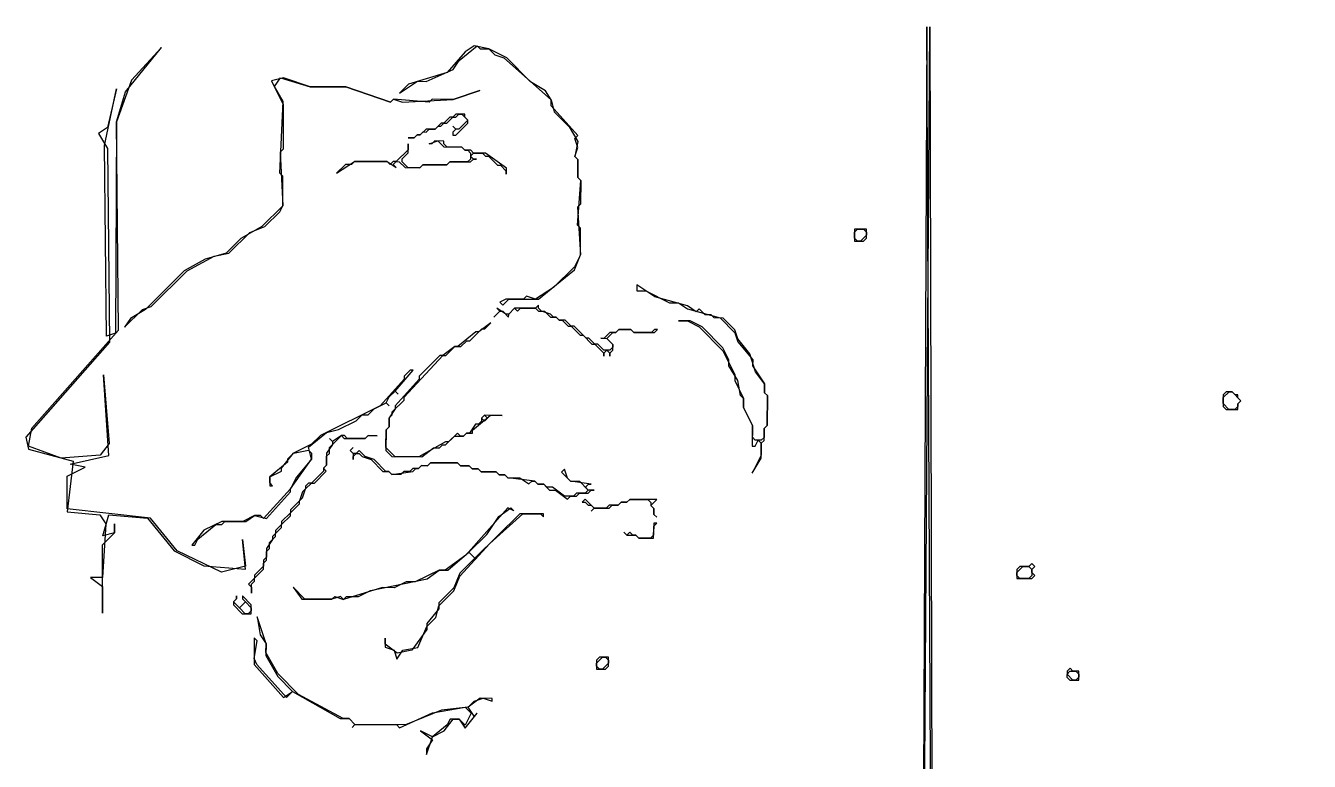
# Model space of a CAD drawing. Header units: inches. Extents: x 0 to 116, y 0 to 63.
# Drawn here: x 1.18 to 27.21, y 19.41 to 34.32 of the extents above; entities that cross this region are included whole.
import ezdxf

# ---------------------------------------------------------------- set-up
doc = ezdxf.new("R2010")
doc.units = ezdxf.units.IN

msp = doc.modelspace()

# ---------------------------------------------------------------- linework, layer by layer
for points in [[(55.15261, 34.31957), (54.97356, 20.97182), (54.00823, 21.21764), (54.97304, 20.85103), (55.02158, 18.13279), (52.60217, 17.35814), (55.02079, 17.95159), (54.4081, 15.96104), (55.01209, 15.95841), (54.85914, 8.59021), (19.58482, 8.50252), (19.45576, 34.29413), (19.34217, 8.26197), (57.45341, 7.91448), (19.34243, 8.32237), (19.51615, 34.29386), (19.58456, 8.44212), (55.28167, 8.52796), (54.90679, 33.35423), (55.22992, 24.35314), (56.92058, 24.22496), (56.85043, 21.99044), (56.98098, 24.2247), (55.23018, 24.41354)], [(55.15261, 34.31957), (54.97356, 20.97182), (54.00823, 21.21764), (54.97304, 20.85103), (55.02158, 18.13279), (52.60217, 17.35814), (55.02079, 17.95159), (54.4081, 15.96104), (55.01209, 15.95841), (54.85914, 8.59021), (19.58482, 8.50252), (19.45576, 34.29413), (19.34217, 8.26197), (57.45341, 7.91448), (19.34243, 8.32237), (19.51615, 34.29386), (19.58456, 8.44212), (55.28167, 8.52796), (54.90679, 33.35423), (55.22992, 24.35314), (56.92058, 24.22496), (56.85043, 21.99044), (56.98098, 24.2247), (55.23018, 24.41354)], [(3.93099, 33.87866), (3.3241, 33.2169), (3.01841, 32.37263), (2.9997, 28.08427), (2.81824, 28.02466), (2.77471, 31.89049), (3.02131, 33.03702), (2.83669, 32.25262), (2.65496, 32.13261), (2.83484, 31.82983), (2.87811, 27.9036), (1.1785, 25.9782), (1.23784, 25.73634), (2.14278, 25.49078), (2.0175, 24.46452), (2.68163, 24.40122), (2.80164, 24.2195), (2.73649, 23.13257), (2.4949, 23.13363), (2.7357, 22.95137), (2.73333, 22.40778), (2.73939, 23.79697), (2.98205, 24.03751), (2.98284, 24.21871), (2.98205, 24.03751), (2.74018, 23.97816), (2.86283, 24.40043), (3.64776, 24.33661), (4.18845, 23.66984), (4.79113, 23.36521), (5.63646, 23.30112), (5.57869, 23.90538), (5.63672, 23.36152), (5.153, 23.24283), (4.24885, 23.66958), (3.70816, 24.33634), (2.01776, 24.52492), (2.02066, 25.18931), (2.38385, 25.36893), (2.08212, 25.43065), (2.8681, 25.60842), (2.75442, 27.23973), (2.86915, 25.85002), (2.6869, 25.60921), (1.90144, 25.55224), (1.23811, 25.79673), (1.30009, 26.15887), (3.06037, 28.14441), (3.01841, 32.37263), (3.20225, 32.97583)], [(3.93099, 33.87866), (3.3241, 33.2169), (3.01841, 32.37263), (2.9997, 28.08427), (2.81824, 28.02466), (2.77471, 31.89049), (3.02131, 33.03702), (2.83669, 32.25262), (2.65496, 32.13261), (2.83484, 31.82983), (2.87811, 27.9036), (1.1785, 25.9782), (1.23784, 25.73634), (2.14278, 25.49078), (2.0175, 24.46452), (2.68163, 24.40122), (2.80164, 24.2195), (2.73649, 23.13257), (2.4949, 23.13363), (2.7357, 22.95137), (2.73333, 22.40778), (2.73939, 23.79697), (2.98205, 24.03751), (2.98284, 24.21871), (2.98205, 24.03751), (2.74018, 23.97816), (2.86283, 24.40043), (3.64776, 24.33661), (4.18845, 23.66984), (4.79113, 23.36521), (5.63646, 23.30112), (5.57869, 23.90538), (5.63672, 23.36152), (5.153, 23.24283), (4.24885, 23.66958), (3.70816, 24.33634), (2.01776, 24.52492), (2.02066, 25.18931), (2.38385, 25.36893), (2.08212, 25.43065), (2.8681, 25.60842), (2.75442, 27.23973), (2.86915, 25.85002), (2.6869, 25.60921), (1.90144, 25.55224), (1.23811, 25.79673), (1.30009, 26.15887), (3.06037, 28.14441), (3.01841, 32.37263), (3.20225, 32.97583)], [(10.2732, 33.91139), (10.09147, 33.79138), (9.72723, 33.37017), (8.94098, 33.13199), (8.759, 32.95159), (9.12245, 33.1916), (9.30364, 33.19081), (9.84829, 33.43004), (9.96988, 33.61071), (10.3336, 33.91113), (10.39373, 33.85046), (10.57493, 33.84967), (10.6952, 33.72835), (10.87614, 33.66716), (11.83884, 32.81735), (11.89818, 32.57549), (12.19886, 32.27217), (12.37874, 31.96938), (12.31703, 31.66765), (12.37716, 31.60699), (12.37558, 31.24459), (12.43572, 31.18393), (12.43361, 30.70073), (12.37295, 30.6406), (12.42913, 29.67394), (12.30728, 29.43287), (11.88264, 29.01192), (11.51918, 28.7719), (11.33825, 28.83309), (11.27759, 28.77296), (10.91519, 28.77454), (10.79413, 28.71467), (10.85426, 28.654), (10.97559, 28.77428), (11.57958, 28.77164), (12.30701, 29.37247), (12.42913, 29.67394), (12.4315, 30.21754), (12.37137, 30.2782), (12.43572, 31.18393), (12.37558, 31.24459), (12.37716, 31.60699), (12.31703, 31.66765), (12.37822, 31.84858), (12.31861, 32.03005), (12.37927, 32.09018), (11.83831, 32.69655), (11.83884, 32.81735), (11.71883, 32.99907), (11.41762, 33.18159), (10.93654, 33.66689), (10.57493, 33.84967)], [(10.2732, 33.91139), (10.09147, 33.79138), (9.72723, 33.37017), (8.94098, 33.13199), (8.759, 32.95159), (9.12245, 33.1916), (9.30364, 33.19081), (9.84829, 33.43004), (9.96988, 33.61071), (10.3336, 33.91113), (10.39373, 33.85046), (10.57493, 33.84967), (10.6952, 33.72835), (10.87614, 33.66716), (11.83884, 32.81735), (11.89818, 32.57549), (12.19886, 32.27217), (12.37874, 31.96938), (12.31703, 31.66765), (12.37716, 31.60699), (12.37558, 31.24459), (12.43572, 31.18393), (12.43361, 30.70073), (12.37295, 30.6406), (12.42913, 29.67394), (12.30728, 29.43287), (11.88264, 29.01192), (11.51918, 28.7719), (11.33825, 28.83309), (11.27759, 28.77296), (10.91519, 28.77454), (10.79413, 28.71467), (10.85426, 28.654), (10.97559, 28.77428), (11.57958, 28.77164), (12.30701, 29.37247), (12.42913, 29.67394), (12.4315, 30.21754), (12.37137, 30.2782), (12.43572, 31.18393), (12.37558, 31.24459), (12.37716, 31.60699), (12.31703, 31.66765), (12.37822, 31.84858), (12.31861, 32.03005), (12.37927, 32.09018), (11.83831, 32.69655), (11.83884, 32.81735), (11.71883, 32.99907), (11.41762, 33.18159), (10.93654, 33.66689), (10.57493, 33.84967)], [(10.39004, 33.00487), (9.84566, 32.82604), (9.42286, 32.82789), (9.3622, 32.76775), (8.63767, 32.83132), (8.57701, 32.77118), (7.67233, 33.07713), (6.94754, 33.08029), (6.40474, 33.26386), (6.16287, 33.20452), (6.40236, 32.72027), (6.39841, 31.81428), (6.33775, 31.75414), (6.3934, 30.66669), (5.96876, 30.24574), (5.54491, 30.00598), (5.2416, 29.7053), (4.81827, 29.58635), (4.39442, 29.3466), (3.60581, 28.56483), (3.30302, 28.38495), (3.18143, 28.20428), (3.54541, 28.56509), (3.72687, 28.6247), (4.45482, 29.34633), (4.99974, 29.64596), (5.302, 29.70504), (5.72664, 30.12599), (6.02916, 30.24547), (6.33248, 30.54615), (6.3934, 30.66669), (6.39604, 31.27068), (6.3359, 31.33134), (6.40263, 32.78067), (6.22275, 33.08345), (6.34434, 33.26413), (6.94754, 33.08029), (7.67233, 33.07713), (8.57701, 32.77118), (8.63767, 32.83132), (8.8186, 32.77013), (9.84566, 32.82604)], [(10.39004, 33.00487), (9.84566, 32.82604), (9.42286, 32.82789), (9.3622, 32.76775), (8.63767, 32.83132), (8.57701, 32.77118), (7.67233, 33.07713), (6.94754, 33.08029), (6.40474, 33.26386), (6.16287, 33.20452), (6.40236, 32.72027), (6.39841, 31.81428), (6.33775, 31.75414), (6.3934, 30.66669), (5.96876, 30.24574), (5.54491, 30.00598), (5.2416, 29.7053), (4.81827, 29.58635), (4.39442, 29.3466), (3.60581, 28.56483), (3.30302, 28.38495), (3.18143, 28.20428), (3.54541, 28.56509), (3.72687, 28.6247), (4.45482, 29.34633), (4.99974, 29.64596), (5.302, 29.70504), (5.72664, 30.12599), (6.02916, 30.24547), (6.33248, 30.54615), (6.3934, 30.66669), (6.39604, 31.27068), (6.3359, 31.33134), (6.40263, 32.78067), (6.22275, 33.08345), (6.34434, 33.26413), (6.94754, 33.08029), (7.67233, 33.07713), (8.57701, 32.77118), (8.63767, 32.83132), (8.8186, 32.77013), (9.84566, 32.82604)], [(10.14581, 32.40193), (9.96382, 32.22152), (9.90342, 32.22179), (9.84329, 32.28245), (9.90342, 32.22179), (9.84276, 32.16165), (9.8425, 32.10125), (9.9029, 32.10099), (10.14555, 32.34153), (10.14581, 32.40193), (10.08567, 32.46259), (10.08594, 32.52299), (9.90474, 32.52378), (9.84408, 32.46365), (9.78368, 32.46391), (9.66235, 32.34364), (9.60195, 32.3439), (9.48063, 32.22363), (9.29943, 32.22442), (9.1781, 32.10415), (9.1177, 32.10441), (9.05704, 32.04428), (8.93624, 32.04481), (9.05704, 32.04428), (9.1177, 32.10441), (9.1781, 32.10415), (9.23877, 32.16429), (9.29916, 32.16402), (9.35983, 32.22416), (9.48063, 32.22363), (9.54129, 32.28377), (9.60169, 32.2835), (9.66235, 32.34364), (9.72275, 32.34338), (9.84408, 32.46365), (9.90448, 32.46338), (9.96514, 32.52352), (10.02554, 32.52326)], [(10.14581, 32.40193), (9.96382, 32.22152), (9.90342, 32.22179), (9.84329, 32.28245), (9.90342, 32.22179), (9.84276, 32.16165), (9.8425, 32.10125), (9.9029, 32.10099), (10.14555, 32.34153), (10.14581, 32.40193), (10.08567, 32.46259), (10.08594, 32.52299), (9.90474, 32.52378), (9.84408, 32.46365), (9.78368, 32.46391), (9.66235, 32.34364), (9.60195, 32.3439), (9.48063, 32.22363), (9.29943, 32.22442), (9.1781, 32.10415), (9.1177, 32.10441), (9.05704, 32.04428), (8.93624, 32.04481), (9.05704, 32.04428), (9.1177, 32.10441), (9.1781, 32.10415), (9.23877, 32.16429), (9.29916, 32.16402), (9.35983, 32.22416), (9.48063, 32.22363), (9.54129, 32.28377), (9.60169, 32.2835), (9.66235, 32.34364), (9.72275, 32.34338), (9.84408, 32.46365), (9.90448, 32.46338), (9.96514, 32.52352), (10.02554, 32.52326)], [(10.92679, 31.43211), (10.50531, 31.73596), (10.26371, 31.73701), (10.20357, 31.79767), (10.08278, 31.7982), (10.02264, 31.85886), (9.72064, 31.86018), (9.66051, 31.92084), (9.66077, 31.98124), (9.47957, 31.98203), (9.41891, 31.9219), (9.35851, 31.92216), (9.53997, 31.98177), (9.66024, 31.86044), (10.02264, 31.85886), (10.08278, 31.7982), (10.14318, 31.79794), (10.20331, 31.73727), (10.20278, 31.61647), (10.14212, 31.55634), (9.77972, 31.55792), (9.71906, 31.49778), (9.23587, 31.49989), (9.1752, 31.43976), (8.93361, 31.44081), (8.81333, 31.56214), (8.8136, 31.62254), (8.93492, 31.74281), (8.93571, 31.92401), (8.93519, 31.80321), (8.69253, 31.56266), (8.63214, 31.56293), (8.57147, 31.50279), (8.51134, 31.56345), (7.84694, 31.56635), (7.78628, 31.50622), (7.66548, 31.50674), (7.48349, 31.32634), (7.84694, 31.56635), (8.51134, 31.56345), (8.69201, 31.44187), (8.63187, 31.50253), (8.69253, 31.56266), (8.75293, 31.5624), (8.87321, 31.44107), (9.1752, 31.43976), (9.23587, 31.49989), (9.71906, 31.49778), (9.77972, 31.55792), (10.20252, 31.55608), (10.26318, 31.61621), (10.32358, 31.61595), (10.26318, 31.61621), (10.20305, 31.67687), (10.26371, 31.73701), (10.44491, 31.73622), (10.50504, 31.67556), (10.56544, 31.67529), (10.74585, 31.4933), (10.80625, 31.49304), (10.92652, 31.37171), (10.92626, 31.31132)], [(10.92679, 31.43211), (10.50531, 31.73596), (10.26371, 31.73701), (10.20357, 31.79767), (10.08278, 31.7982), (10.02264, 31.85886), (9.72064, 31.86018), (9.66051, 31.92084), (9.66077, 31.98124), (9.47957, 31.98203), (9.41891, 31.9219), (9.35851, 31.92216), (9.53997, 31.98177), (9.66024, 31.86044), (10.02264, 31.85886), (10.08278, 31.7982), (10.14318, 31.79794), (10.20331, 31.73727), (10.20278, 31.61647), (10.14212, 31.55634), (9.77972, 31.55792), (9.71906, 31.49778), (9.23587, 31.49989), (9.1752, 31.43976), (8.93361, 31.44081), (8.81333, 31.56214), (8.8136, 31.62254), (8.93492, 31.74281), (8.93571, 31.92401), (8.93519, 31.80321), (8.69253, 31.56266), (8.63214, 31.56293), (8.57147, 31.50279), (8.51134, 31.56345), (7.84694, 31.56635), (7.78628, 31.50622), (7.66548, 31.50674), (7.48349, 31.32634), (7.84694, 31.56635), (8.51134, 31.56345), (8.69201, 31.44187), (8.63187, 31.50253), (8.69253, 31.56266), (8.75293, 31.5624), (8.87321, 31.44107), (9.1752, 31.43976), (9.23587, 31.49989), (9.71906, 31.49778), (9.77972, 31.55792), (10.20252, 31.55608), (10.26318, 31.61621), (10.32358, 31.61595), (10.26318, 31.61621), (10.20305, 31.67687), (10.26371, 31.73701), (10.44491, 31.73622), (10.50504, 31.67556), (10.56544, 31.67529), (10.74585, 31.4933), (10.80625, 31.49304), (10.92652, 31.37171), (10.92626, 31.31132)], [(17.98825, 30.19329), (17.98719, 29.95169), (18.16839, 29.9509), (18.22906, 30.01104), (18.22985, 30.19224)], [(17.98825, 30.19329), (17.98719, 29.95169), (18.16839, 29.9509), (18.22906, 30.01104), (18.22985, 30.19224)], [(17.98746, 30.01209), (17.98798, 30.13289), (18.04865, 30.19303), (18.16945, 30.1925), (18.22958, 30.13184), (18.22932, 30.07144), (18.10799, 29.95117), (18.04759, 29.95143)], [(13.57408, 29.06494), (13.57356, 28.94414), (13.75475, 28.94335), (14.2369, 28.69964), (14.41809, 28.69885), (14.59876, 28.57726), (15.26237, 28.39317), (15.56305, 28.08985), (15.62266, 27.90839), (15.92307, 27.54468), (15.92254, 27.42388), (16.16256, 27.06043), (16.16177, 26.87923), (16.22191, 26.81857), (16.21927, 26.21457), (16.15861, 26.15444), (16.15782, 25.97324), (16.09715, 25.9131), (15.97636, 25.91363), (15.91622, 25.97429), (15.91727, 26.21589), (15.73766, 26.57908), (15.73845, 26.76027), (15.67831, 26.82094), (15.61923, 27.1232), (15.43935, 27.42599), (15.43988, 27.54678), (15.32013, 27.78891), (14.89918, 28.21355), (14.65811, 28.3354), (14.41651, 28.33646), (14.59771, 28.33567), (14.83878, 28.21381), (15.31987, 27.72851), (15.55936, 27.24426), (15.55883, 27.12346), (15.73845, 26.76027), (15.73766, 26.57908), (15.91727, 26.21589), (15.91543, 25.79309), (15.97583, 25.79283), (16.03676, 25.91336), (16.09689, 25.8527), (16.09584, 25.6111), (15.91306, 25.2495), (16.09557, 25.5507), (16.09689, 25.8527), (16.15755, 25.91284), (16.15861, 26.15444), (16.21927, 26.21457), (16.22191, 26.81857), (16.16177, 26.87923), (16.16256, 27.06043), (15.98242, 27.30282), (15.8632, 27.66574), (15.62292, 27.96879), (15.56331, 28.15025), (15.32277, 28.3929), (15.14157, 28.39369), (15.08143, 28.45436), (14.96063, 28.45488), (14.84036, 28.57621), (14.7797, 28.51607), (14.59903, 28.63766), (13.93543, 28.82176)], [(13.57408, 29.06494), (13.57356, 28.94414), (13.75475, 28.94335), (14.2369, 28.69964), (14.41809, 28.69885), (14.59876, 28.57726), (15.26237, 28.39317), (15.56305, 28.08985), (15.62266, 27.90839), (15.92307, 27.54468), (15.92254, 27.42388), (16.16256, 27.06043), (16.16177, 26.87923), (16.22191, 26.81857), (16.21927, 26.21457), (16.15861, 26.15444), (16.15782, 25.97324), (16.09715, 25.9131), (15.97636, 25.91363), (15.91622, 25.97429), (15.91727, 26.21589), (15.73766, 26.57908), (15.73845, 26.76027), (15.67831, 26.82094), (15.61923, 27.1232), (15.43935, 27.42599), (15.43988, 27.54678), (15.32013, 27.78891), (14.89918, 28.21355), (14.65811, 28.3354), (14.41651, 28.33646), (14.59771, 28.33567), (14.83878, 28.21381), (15.31987, 27.72851), (15.55936, 27.24426), (15.55883, 27.12346), (15.73845, 26.76027), (15.73766, 26.57908), (15.91727, 26.21589), (15.91543, 25.79309), (15.97583, 25.79283), (16.03676, 25.91336), (16.09689, 25.8527), (16.09584, 25.6111), (15.91306, 25.2495), (16.09557, 25.5507), (16.09689, 25.8527), (16.15755, 25.91284), (16.15861, 26.15444), (16.21927, 26.21457), (16.22191, 26.81857), (16.16177, 26.87923), (16.16256, 27.06043), (15.98242, 27.30282), (15.8632, 27.66574), (15.62292, 27.96879), (15.56331, 28.15025), (15.32277, 28.3929), (15.14157, 28.39369), (15.08143, 28.45436), (14.96063, 28.45488), (14.84036, 28.57621), (14.7797, 28.51607), (14.59903, 28.63766), (13.93543, 28.82176)], [(10.67201, 28.4132), (10.79334, 28.53347), (10.85374, 28.53321), (10.97401, 28.41188), (10.97427, 28.47228), (11.0956, 28.59255), (11.15573, 28.53189), (11.2164, 28.59202), (11.51839, 28.59071), (11.57853, 28.53004), (11.69933, 28.52952), (11.8196, 28.40819), (11.9404, 28.40766), (12.00054, 28.347), (12.06093, 28.34674), (12.18121, 28.22541), (12.24161, 28.22515), (12.42201, 28.04316), (12.48241, 28.04289), (12.66282, 27.86091), (12.72322, 27.86064), (12.90363, 27.67865), (12.90336, 27.61825), (12.90363, 27.67865), (12.96429, 27.73879), (13.02443, 27.67813), (13.02416, 27.61773), (13.02443, 27.67813), (13.08509, 27.73826), (13.08562, 27.85906), (12.96534, 27.98039), (13.08667, 28.10066), (13.14707, 28.10039), (13.20773, 28.16053), (13.44933, 28.15948), (13.50947, 28.09881), (13.93226, 28.09697), (13.99293, 28.1571), (13.93253, 28.15737), (13.87186, 28.09723), (13.50947, 28.09881), (13.44933, 28.15948), (13.20773, 28.16053), (13.14707, 28.10039), (13.02627, 28.10092), (12.90495, 27.98065), (12.84455, 27.98091), (12.96534, 27.98039), (13.08562, 27.85906), (13.08535, 27.79866), (13.02469, 27.73852), (12.90389, 27.73905), (12.78362, 27.86038), (12.72322, 27.86064), (12.60295, 27.98197), (12.54255, 27.98223), (12.30201, 28.22488), (12.24161, 28.22515), (12.12133, 28.34647), (12.00054, 28.347), (11.9404, 28.40766), (11.88, 28.40793), (11.81986, 28.46859), (11.63893, 28.52978), (11.57879, 28.59044), (11.57906, 28.65084), (11.51839, 28.59071), (11.0956, 28.59255), (10.97427, 28.47228), (10.91387, 28.47254), (10.7332, 28.59413), (10.79334, 28.53347)], [(10.67201, 28.4132), (10.79334, 28.53347), (10.85374, 28.53321), (10.97401, 28.41188), (10.97427, 28.47228), (11.0956, 28.59255), (11.15573, 28.53189), (11.2164, 28.59202), (11.51839, 28.59071), (11.57853, 28.53004), (11.69933, 28.52952), (11.8196, 28.40819), (11.9404, 28.40766), (12.00054, 28.347), (12.06093, 28.34674), (12.18121, 28.22541), (12.24161, 28.22515), (12.42201, 28.04316), (12.48241, 28.04289), (12.66282, 27.86091), (12.72322, 27.86064), (12.90363, 27.67865), (12.90336, 27.61825), (12.90363, 27.67865), (12.96429, 27.73879), (13.02443, 27.67813), (13.02416, 27.61773), (13.02443, 27.67813), (13.08509, 27.73826), (13.08562, 27.85906), (12.96534, 27.98039), (13.08667, 28.10066), (13.14707, 28.10039), (13.20773, 28.16053), (13.44933, 28.15948), (13.50947, 28.09881), (13.93226, 28.09697), (13.99293, 28.1571), (13.93253, 28.15737), (13.87186, 28.09723), (13.50947, 28.09881), (13.44933, 28.15948), (13.20773, 28.16053), (13.14707, 28.10039), (13.02627, 28.10092), (12.90495, 27.98065), (12.84455, 27.98091), (12.96534, 27.98039), (13.08562, 27.85906), (13.08535, 27.79866), (13.02469, 27.73852), (12.90389, 27.73905), (12.78362, 27.86038), (12.72322, 27.86064), (12.60295, 27.98197), (12.54255, 27.98223), (12.30201, 28.22488), (12.24161, 28.22515), (12.12133, 28.34647), (12.00054, 28.347), (11.9404, 28.40766), (11.88, 28.40793), (11.81986, 28.46859), (11.63893, 28.52978), (11.57879, 28.59044), (11.57906, 28.65084), (11.51839, 28.59071), (11.0956, 28.59255), (10.97427, 28.47228), (10.91387, 28.47254), (10.7332, 28.59413), (10.79334, 28.53347)], [(10.61108, 28.29266), (10.3687, 28.11252), (10.3083, 28.11278), (9.94458, 27.81237), (9.88418, 27.81263), (9.6418, 27.63248), (9.5814, 27.63275), (9.15675, 27.2118), (9.15649, 27.1514), (8.67092, 26.60991), (8.67066, 26.54951), (8.54907, 26.36884), (8.54828, 26.18764), (8.48762, 26.12751), (8.48577, 25.70471), (8.60604, 25.58338), (9.21004, 25.58075), (9.45243, 25.76089), (9.57323, 25.76037), (9.63389, 25.8205), (9.69429, 25.82024), (9.87628, 26.00065), (10.05748, 25.99986), (10.11814, 26.05999), (10.23894, 26.05946), (10.2392, 26.11986), (10.60292, 26.42028), (10.84451, 26.41923), (10.48212, 26.42081), (10.42145, 26.36067), (10.42119, 26.30027), (10.36053, 26.24014), (10.30013, 26.2404), (10.17854, 26.05973), (10.11814, 26.05999), (10.05748, 25.99986), (9.99708, 26.00012), (9.93694, 26.06078), (9.75495, 25.88037), (9.69455, 25.88064), (9.14964, 25.58101), (8.66644, 25.58312), (8.48604, 25.76511), (8.48762, 26.12751), (8.54828, 26.18764), (8.54907, 26.36884), (8.60973, 26.42898), (8.61, 26.48938), (8.85265, 26.72992), (8.85291, 26.79032), (9.6418, 27.63248), (9.70219, 27.63222), (9.88418, 27.81263), (10.00498, 27.8121), (10.12631, 27.93237), (10.18671, 27.93211), (10.42936, 28.17265), (10.48976, 28.17239)], [(10.61108, 28.29266), (10.3687, 28.11252), (10.3083, 28.11278), (9.94458, 27.81237), (9.88418, 27.81263), (9.6418, 27.63248), (9.5814, 27.63275), (9.15675, 27.2118), (9.15649, 27.1514), (8.67092, 26.60991), (8.67066, 26.54951), (8.54907, 26.36884), (8.54828, 26.18764), (8.48762, 26.12751), (8.48577, 25.70471), (8.60604, 25.58338), (9.21004, 25.58075), (9.45243, 25.76089), (9.57323, 25.76037), (9.63389, 25.8205), (9.69429, 25.82024), (9.87628, 26.00065), (10.05748, 25.99986), (10.11814, 26.05999), (10.23894, 26.05946), (10.2392, 26.11986), (10.60292, 26.42028), (10.84451, 26.41923), (10.48212, 26.42081), (10.42145, 26.36067), (10.42119, 26.30027), (10.36053, 26.24014), (10.30013, 26.2404), (10.17854, 26.05973), (10.11814, 26.05999), (10.05748, 25.99986), (9.99708, 26.00012), (9.93694, 26.06078), (9.75495, 25.88037), (9.69455, 25.88064), (9.14964, 25.58101), (8.66644, 25.58312), (8.48604, 25.76511), (8.48762, 26.12751), (8.54828, 26.18764), (8.54907, 26.36884), (8.60973, 26.42898), (8.61, 26.48938), (8.85265, 26.72992), (8.85291, 26.79032), (9.6418, 27.63248), (9.70219, 27.63222), (9.88418, 27.81263), (10.00498, 27.8121), (10.12631, 27.93237), (10.18671, 27.93211), (10.42936, 28.17265), (10.48976, 28.17239)], [(9.03648, 27.33312), (8.97608, 27.33339), (8.85476, 27.21311), (8.85449, 27.15272), (8.36893, 26.61123), (7.1583, 26.01251), (6.97631, 25.8321), (6.61313, 25.65248), (6.4918, 25.53221), (6.49154, 25.47181), (6.12782, 25.17139), (6.12703, 24.9902), (6.18743, 24.98993), (6.1273, 25.05059), (6.12782, 25.17139), (6.36995, 25.29114), (6.37021, 25.35154), (6.61313, 25.65248), (6.91539, 25.71156), (6.97552, 25.6509), (6.975, 25.5301), (6.67142, 25.16902), (6.54957, 24.92795), (6.00333, 24.32633), (5.9432, 24.38699), (5.8224, 24.38752), (5.58028, 24.26777), (5.15748, 24.26962), (4.79429, 24.09), (4.55138, 23.78906), (4.61178, 23.7888), (4.6727, 23.90933), (5.03642, 24.20975), (5.15722, 24.20922), (5.21788, 24.26936), (5.64067, 24.26751), (5.8224, 24.38752), (6.06373, 24.32607), (6.5493, 24.86755), (6.54957, 24.92795), (6.975, 25.5301), (6.91565, 25.77196), (7.27937, 26.07238), (7.52123, 26.13172), (7.88441, 26.31134), (8.00574, 26.43161), (8.12654, 26.43108), (8.24786, 26.55136), (8.48999, 26.6711), (8.55013, 26.61044), (8.48999, 26.6711), (8.55092, 26.79164), (8.67224, 26.91191), (8.73238, 26.85125), (8.67224, 26.91191)], [(9.03648, 27.33312), (8.97608, 27.33339), (8.85476, 27.21311), (8.85449, 27.15272), (8.36893, 26.61123), (7.1583, 26.01251), (6.97631, 25.8321), (6.61313, 25.65248), (6.4918, 25.53221), (6.49154, 25.47181), (6.12782, 25.17139), (6.12703, 24.9902), (6.18743, 24.98993), (6.1273, 25.05059), (6.12782, 25.17139), (6.36995, 25.29114), (6.37021, 25.35154), (6.61313, 25.65248), (6.91539, 25.71156), (6.97552, 25.6509), (6.975, 25.5301), (6.67142, 25.16902), (6.54957, 24.92795), (6.00333, 24.32633), (5.9432, 24.38699), (5.8224, 24.38752), (5.58028, 24.26777), (5.15748, 24.26962), (4.79429, 24.09), (4.55138, 23.78906), (4.61178, 23.7888), (4.6727, 23.90933), (5.03642, 24.20975), (5.15722, 24.20922), (5.21788, 24.26936), (5.64067, 24.26751), (5.8224, 24.38752), (6.06373, 24.32607), (6.5493, 24.86755), (6.54957, 24.92795), (6.975, 25.5301), (6.91565, 25.77196), (7.27937, 26.07238), (7.52123, 26.13172), (7.88441, 26.31134), (8.00574, 26.43161), (8.12654, 26.43108), (8.24786, 26.55136), (8.48999, 26.6711), (8.55013, 26.61044), (8.48999, 26.6711), (8.55092, 26.79164), (8.67224, 26.91191), (8.73238, 26.85125), (8.67224, 26.91191)], [(25.52394, 26.89878), (25.46328, 26.83864), (25.46223, 26.59705), (25.52236, 26.53638), (25.76396, 26.53533), (25.76449, 26.65613), (25.82515, 26.71626), (25.76502, 26.77693), (25.76528, 26.83733), (25.70488, 26.83759), (25.64474, 26.89825)], [(25.52394, 26.89878), (25.46328, 26.83864), (25.46223, 26.59705), (25.52236, 26.53638), (25.76396, 26.53533), (25.76449, 26.65613), (25.82515, 26.71626), (25.76502, 26.77693), (25.76528, 26.83733), (25.70488, 26.83759), (25.64474, 26.89825)], [(25.58434, 26.89852), (25.64474, 26.89825), (25.82515, 26.71626), (25.76449, 26.65613), (25.76422, 26.59573), (25.70356, 26.53559), (25.58276, 26.53612), (25.46249, 26.65744), (25.46302, 26.77824)], [(10.42145, 26.36067), (10.48212, 26.42081), (10.54225, 26.36014), (10.48159, 26.30001)], [(8.30589, 26.0075), (8.12469, 26.00829), (8.06403, 25.94815), (7.70163, 25.94973), (7.6415, 26.0104), (7.5811, 26.01066), (7.39937, 25.89065), (7.33924, 25.95132), (7.39937, 25.89065), (7.39911, 25.83025), (7.27752, 25.64958), (7.27647, 25.40798), (7.2158, 25.34785), (7.21554, 25.28745), (6.97289, 25.04691), (6.91249, 25.04717), (6.85183, 24.98703), (6.85156, 24.92663), (6.7909, 24.8665), (6.72971, 24.68556), (6.54772, 24.50516), (6.54746, 24.44476), (6.36547, 24.26435), (6.3652, 24.20395), (6.24388, 24.08368), (6.24361, 24.02328), (6.18295, 23.96314), (6.18269, 23.90274), (6.0611, 23.72207), (6.06031, 23.54087), (5.99965, 23.48074), (5.99912, 23.35994), (5.81713, 23.17953), (5.81687, 23.11913), (5.69554, 22.99886), (5.75568, 22.9382), (5.75515, 22.8174), (5.75594, 22.9986), (5.8166, 23.05873), (5.81687, 23.11913), (5.99885, 23.29954), (5.99938, 23.42034), (6.06004, 23.48047), (6.06084, 23.66167), (6.1215, 23.72181), (6.12203, 23.84261), (6.24335, 23.96288), (6.24361, 24.02328), (6.36494, 24.14355), (6.3652, 24.20395), (6.54719, 24.38436), (6.54746, 24.44476), (6.72945, 24.62516), (6.72971, 24.68556), (6.79037, 24.7457), (6.85156, 24.92663), (6.97289, 25.04691), (7.03329, 25.04664), (7.27594, 25.28719), (7.2158, 25.34785), (7.27647, 25.40798), (7.27726, 25.58918), (7.33792, 25.64932), (7.33845, 25.77012), (7.5811, 26.01066), (7.64123, 25.95), (8.06403, 25.94815), (8.12469, 26.00829)], [(8.30589, 26.0075), (8.12469, 26.00829), (8.06403, 25.94815), (7.70163, 25.94973), (7.6415, 26.0104), (7.5811, 26.01066), (7.39937, 25.89065), (7.33924, 25.95132), (7.39937, 25.89065), (7.39911, 25.83025), (7.27752, 25.64958), (7.27647, 25.40798), (7.2158, 25.34785), (7.21554, 25.28745), (6.97289, 25.04691), (6.91249, 25.04717), (6.85183, 24.98703), (6.85156, 24.92663), (6.7909, 24.8665), (6.72971, 24.68556), (6.54772, 24.50516), (6.54746, 24.44476), (6.36547, 24.26435), (6.3652, 24.20395), (6.24388, 24.08368), (6.24361, 24.02328), (6.18295, 23.96314), (6.18269, 23.90274), (6.0611, 23.72207), (6.06031, 23.54087), (5.99965, 23.48074), (5.99912, 23.35994), (5.81713, 23.17953), (5.81687, 23.11913), (5.69554, 22.99886), (5.75568, 22.9382), (5.75515, 22.8174), (5.75594, 22.9986), (5.8166, 23.05873), (5.81687, 23.11913), (5.99885, 23.29954), (5.99938, 23.42034), (6.06004, 23.48047), (6.06084, 23.66167), (6.1215, 23.72181), (6.12203, 23.84261), (6.24335, 23.96288), (6.24361, 24.02328), (6.36494, 24.14355), (6.3652, 24.20395), (6.54719, 24.38436), (6.54746, 24.44476), (6.72945, 24.62516), (6.72971, 24.68556), (6.79037, 24.7457), (6.85156, 24.92663), (6.97289, 25.04691), (7.03329, 25.04664), (7.27594, 25.28719), (7.2158, 25.34785), (7.27647, 25.40798), (7.27726, 25.58918), (7.33792, 25.64932), (7.33845, 25.77012), (7.5811, 26.01066), (7.64123, 25.95), (8.06403, 25.94815), (8.12469, 26.00829)], [(7.76098, 25.70787), (7.82164, 25.76801), (7.76098, 25.70787), (7.82112, 25.64721), (7.82059, 25.52641), (7.82085, 25.58681), (7.88151, 25.64695), (7.94191, 25.64668), (8.00205, 25.58602), (8.18298, 25.52483), (8.42353, 25.28218), (8.54433, 25.28165), (8.60446, 25.22099), (9.02752, 25.27954), (9.08819, 25.33968), (9.14859, 25.33941), (9.20925, 25.39955), (9.33005, 25.39902), (9.39071, 25.45916), (9.9343, 25.45679), (9.99444, 25.39612), (10.17564, 25.39533), (10.23577, 25.33467), (10.35657, 25.33414), (10.41671, 25.27348), (10.71871, 25.27216), (10.77884, 25.2115), (10.89964, 25.21097), (10.95978, 25.15031), (11.20137, 25.14926), (11.38205, 25.02767), (11.44271, 25.0878), (11.50311, 25.08754), (11.56324, 25.02688), (11.68404, 25.02635), (11.80432, 24.90502), (11.92511, 24.9045), (12.16592, 24.72224), (12.22658, 24.78238), (12.34738, 24.78185), (12.40805, 24.84199), (12.58924, 24.8412), (12.64991, 24.90133), (12.71031, 24.90107), (12.58951, 24.9016), (12.52937, 24.96226), (12.59003, 25.0224), (12.65043, 25.02213), (12.2279, 25.08438), (12.16777, 25.14504), (12.10816, 25.3265), (12.04749, 25.26637), (12.2279, 25.08438), (12.4091, 25.08359), (12.58951, 24.9016), (12.52884, 24.84146), (12.34765, 24.84225), (12.28698, 24.78212), (12.10579, 24.78291), (11.86498, 24.96516), (11.74418, 24.96569), (11.68404, 25.02635), (11.56324, 25.02688), (11.50311, 25.08754), (10.95978, 25.15031), (10.89964, 25.21097), (10.77884, 25.2115), (10.71871, 25.27216), (10.41671, 25.27348), (10.35657, 25.33414), (10.23577, 25.33467), (10.17564, 25.39533), (9.99444, 25.39612), (9.9343, 25.45679), (9.39071, 25.45916), (9.33005, 25.39902), (9.20925, 25.39955), (9.14859, 25.33941), (9.02779, 25.33994), (8.96712, 25.27981), (8.84632, 25.28033), (8.78566, 25.2202), (8.60446, 25.22099), (8.54433, 25.28165), (8.48393, 25.28191), (8.24338, 25.52457), (8.06245, 25.58576), (7.94218, 25.70708), (7.88151, 25.64695), (7.82112, 25.64721)], [(7.76098, 25.70787), (7.82164, 25.76801), (7.76098, 25.70787), (7.82112, 25.64721), (7.82059, 25.52641), (7.82085, 25.58681), (7.88151, 25.64695), (7.94191, 25.64668), (8.00205, 25.58602), (8.18298, 25.52483), (8.42353, 25.28218), (8.54433, 25.28165), (8.60446, 25.22099), (9.02752, 25.27954), (9.08819, 25.33968), (9.14859, 25.33941), (9.20925, 25.39955), (9.33005, 25.39902), (9.39071, 25.45916), (9.9343, 25.45679), (9.99444, 25.39612), (10.17564, 25.39533), (10.23577, 25.33467), (10.35657, 25.33414), (10.41671, 25.27348), (10.71871, 25.27216), (10.77884, 25.2115), (10.89964, 25.21097), (10.95978, 25.15031), (11.20137, 25.14926), (11.38205, 25.02767), (11.44271, 25.0878), (11.50311, 25.08754), (11.56324, 25.02688), (11.68404, 25.02635), (11.80432, 24.90502), (11.92511, 24.9045), (12.16592, 24.72224), (12.22658, 24.78238), (12.34738, 24.78185), (12.40805, 24.84199), (12.58924, 24.8412), (12.64991, 24.90133), (12.71031, 24.90107), (12.58951, 24.9016), (12.52937, 24.96226), (12.59003, 25.0224), (12.65043, 25.02213), (12.2279, 25.08438), (12.16777, 25.14504), (12.10816, 25.3265), (12.04749, 25.26637), (12.2279, 25.08438), (12.4091, 25.08359), (12.58951, 24.9016), (12.52884, 24.84146), (12.34765, 24.84225), (12.28698, 24.78212), (12.10579, 24.78291), (11.86498, 24.96516), (11.74418, 24.96569), (11.68404, 25.02635), (11.56324, 25.02688), (11.50311, 25.08754), (10.95978, 25.15031), (10.89964, 25.21097), (10.77884, 25.2115), (10.71871, 25.27216), (10.41671, 25.27348), (10.35657, 25.33414), (10.23577, 25.33467), (10.17564, 25.39533), (9.99444, 25.39612), (9.9343, 25.45679), (9.39071, 25.45916), (9.33005, 25.39902), (9.20925, 25.39955), (9.14859, 25.33941), (9.02779, 25.33994), (8.96712, 25.27981), (8.84632, 25.28033), (8.78566, 25.2202), (8.60446, 25.22099), (8.54433, 25.28165), (8.48393, 25.28191), (8.24338, 25.52457), (8.06245, 25.58576), (7.94218, 25.70708), (7.88151, 25.64695), (7.82112, 25.64721)], [(11.68141, 24.42235), (11.19821, 24.42446), (10.28827, 23.52242), (10.168, 23.64375), (10.53197, 24.00457), (10.77515, 24.36591), (11.01754, 24.54605), (11.07768, 24.48539), (10.95714, 24.54632), (10.10733, 23.58361), (9.68322, 23.28346), (9.56242, 23.28399), (9.07817, 23.0445), (8.89697, 23.04529), (8.65485, 22.92555), (8.41325, 22.9266), (7.627, 22.68843), (7.56687, 22.74909), (7.38541, 22.68948), (6.84181, 22.69185), (6.60127, 22.93451), (6.78141, 22.69212), (7.38541, 22.68948), (7.44607, 22.74962), (7.627, 22.68843), (7.68767, 22.74856), (7.92926, 22.74751), (8.17139, 22.86726), (9.32003, 23.10385), (9.56242, 23.28399), (9.74362, 23.2832), (10.168, 23.64375), (10.28827, 23.52242), (9.98495, 23.22175), (9.86284, 22.92028), (9.55952, 22.6196), (9.55899, 22.4988), (9.31608, 22.19785), (9.31555, 22.07706), (9.01171, 21.65558), (8.70945, 21.5965), (8.46864, 21.77875), (8.46917, 21.89955), (8.46838, 21.71835), (8.64931, 21.65716), (8.70892, 21.4757), (8.83051, 21.65637), (9.13277, 21.71545), (9.31582, 22.13745), (9.4978, 22.31786), (9.55926, 22.5592), (9.86257, 22.85988), (9.98469, 23.16135), (10.59158, 23.8231), (11.25861, 24.4242), (11.62101, 24.42262), (11.68114, 24.36196)], [(11.68141, 24.42235), (11.19821, 24.42446), (10.28827, 23.52242), (10.168, 23.64375), (10.53197, 24.00457), (10.77515, 24.36591), (11.01754, 24.54605), (11.07768, 24.48539), (10.95714, 24.54632), (10.10733, 23.58361), (9.68322, 23.28346), (9.56242, 23.28399), (9.07817, 23.0445), (8.89697, 23.04529), (8.65485, 22.92555), (8.41325, 22.9266), (7.627, 22.68843), (7.56687, 22.74909), (7.38541, 22.68948), (6.84181, 22.69185), (6.60127, 22.93451), (6.78141, 22.69212), (7.38541, 22.68948), (7.44607, 22.74962), (7.627, 22.68843), (7.68767, 22.74856), (7.92926, 22.74751), (8.17139, 22.86726), (9.32003, 23.10385), (9.56242, 23.28399), (9.74362, 23.2832), (10.168, 23.64375), (10.28827, 23.52242), (9.98495, 23.22175), (9.86284, 22.92028), (9.55952, 22.6196), (9.55899, 22.4988), (9.31608, 22.19785), (9.31555, 22.07706), (9.01171, 21.65558), (8.70945, 21.5965), (8.46864, 21.77875), (8.46917, 21.89955), (8.46838, 21.71835), (8.64931, 21.65716), (8.70892, 21.4757), (8.83051, 21.65637), (9.13277, 21.71545), (9.31582, 22.13745), (9.4978, 22.31786), (9.55926, 22.5592), (9.86257, 22.85988), (9.98469, 23.16135), (10.59158, 23.8231), (11.25861, 24.4242), (11.62101, 24.42262), (11.68114, 24.36196)], [(12.46765, 24.66053), (12.52805, 24.66026), (12.58819, 24.5996), (12.64859, 24.59934), (12.70873, 24.53867), (12.64806, 24.47854), (12.70873, 24.53867), (13.01072, 24.53736), (13.07139, 24.59749), (13.19218, 24.59696), (13.25285, 24.6571), (13.37365, 24.65657), (13.43431, 24.71671), (13.79671, 24.71513), (13.85684, 24.65446), (13.85658, 24.59407), (13.91671, 24.5334), (13.91619, 24.4126), (13.97632, 24.35194), (13.91619, 24.4126), (13.91671, 24.5334), (13.85658, 24.59407), (13.9779, 24.71434), (13.43431, 24.71671), (13.37365, 24.65657), (13.25285, 24.6571), (13.19218, 24.59696), (13.01099, 24.59775), (12.95032, 24.53762), (12.70873, 24.53867), (12.52832, 24.72066)], [(12.46765, 24.66053), (12.52805, 24.66026), (12.58819, 24.5996), (12.64859, 24.59934), (12.70873, 24.53867), (12.64806, 24.47854), (12.70873, 24.53867), (13.01072, 24.53736), (13.07139, 24.59749), (13.19218, 24.59696), (13.25285, 24.6571), (13.37365, 24.65657), (13.43431, 24.71671), (13.79671, 24.71513), (13.85684, 24.65446), (13.85658, 24.59407), (13.91671, 24.5334), (13.91619, 24.4126), (13.97632, 24.35194), (13.91619, 24.4126), (13.91671, 24.5334), (13.85658, 24.59407), (13.9779, 24.71434), (13.43431, 24.71671), (13.37365, 24.65657), (13.25285, 24.6571), (13.19218, 24.59696), (13.01099, 24.59775), (12.95032, 24.53762), (12.70873, 24.53867), (12.52832, 24.72066)], [(13.9758, 24.23114), (13.9154, 24.23141), (13.91434, 23.98981), (13.85368, 23.92967), (13.61208, 23.93073), (13.55195, 23.99139), (13.49155, 23.99165), (13.43141, 24.05232), (13.37075, 23.99218), (13.31061, 24.05284), (13.37075, 23.99218), (13.55195, 23.99139), (13.61208, 23.93073), (13.91408, 23.92941), (13.91513, 24.17101)], [(13.9758, 24.23114), (13.9154, 24.23141), (13.91434, 23.98981), (13.85368, 23.92967), (13.61208, 23.93073), (13.55195, 23.99139), (13.49155, 23.99165), (13.43141, 24.05232), (13.37075, 23.99218), (13.31061, 24.05284), (13.37075, 23.99218), (13.55195, 23.99139), (13.61208, 23.93073), (13.91408, 23.92941), (13.91513, 24.17101)], [(21.64283, 23.35208), (21.5827, 23.41274), (21.52203, 23.35261), (21.34084, 23.3534), (21.28017, 23.29326), (21.27938, 23.11206), (21.58138, 23.11075), (21.64204, 23.17088), (21.58191, 23.23154), (21.58217, 23.29194)], [(21.64283, 23.35208), (21.5827, 23.41274), (21.52203, 23.35261), (21.34084, 23.3534), (21.28017, 23.29326), (21.27938, 23.11206), (21.58138, 23.11075), (21.64204, 23.17088), (21.58191, 23.23154), (21.58217, 23.29194)], [(21.27991, 23.23286), (21.40124, 23.35313), (21.52203, 23.35261), (21.58217, 23.29194), (21.58164, 23.17114), (21.52098, 23.11101), (21.33978, 23.1118), (21.27965, 23.17246)], [(5.45289, 22.75832), (5.45262, 22.69792), (5.39196, 22.63778), (5.3917, 22.57738), (5.57211, 22.39539), (5.7533, 22.3946), (5.75409, 22.5758), (5.57369, 22.75779), (5.57342, 22.69739), (5.63356, 22.63673), (5.51223, 22.51645), (5.39196, 22.63778), (5.45262, 22.69792)], [(5.45289, 22.75832), (5.45262, 22.69792), (5.39196, 22.63778), (5.3917, 22.57738), (5.57211, 22.39539), (5.7533, 22.3946), (5.75409, 22.5758), (5.57369, 22.75779), (5.57342, 22.69739), (5.63356, 22.63673), (5.51223, 22.51645), (5.39196, 22.63778), (5.45262, 22.69792)], [(5.63356, 22.63673), (5.75383, 22.5154), (5.75357, 22.455), (5.6929, 22.39486), (5.6325, 22.39513), (5.51223, 22.51645)], [(5.87384, 22.33367), (5.93266, 21.97101), (6.05267, 21.78929), (6.05161, 21.54769), (6.29136, 21.12384), (6.59204, 20.82053), (6.47072, 20.70025), (5.86962, 21.36728), (5.80975, 21.48835), (5.87173, 21.85048), (5.81159, 21.91114), (5.80922, 21.36755), (6.41032, 20.70052), (6.59204, 20.82053), (7.55606, 20.27272), (7.73726, 20.27192), (7.85753, 20.1506), (7.79687, 20.09046), (7.85753, 20.1506), (8.70312, 20.14691), (8.76326, 20.08625), (9.42897, 20.38534), (10.09389, 20.50324), (10.21416, 20.38192), (10.09231, 20.14085), (9.97204, 20.26217), (9.79084, 20.26296), (9.72991, 20.14243), (9.42686, 19.90215), (9.18579, 20.024), (9.4266, 19.84175), (9.30501, 19.66108), (9.30448, 19.54028), (9.42686, 19.90215), (9.66899, 20.02189), (9.85124, 20.2627), (9.97204, 20.26217), (10.09205, 20.08045), (10.33496, 20.38139), (10.2743, 20.32126), (10.15429, 20.50298), (10.27562, 20.62325), (10.45708, 20.68286), (10.63801, 20.62167), (10.63828, 20.68207), (10.39668, 20.68312), (10.15429, 20.50298), (9.61043, 20.44495), (8.88432, 20.14612), (7.85753, 20.1506), (7.73726, 20.27192), (7.61646, 20.27245), (6.71258, 20.7596), (6.29163, 21.18424), (6.05187, 21.60809), (6.05267, 21.78929)], [(5.87384, 22.33367), (5.93266, 21.97101), (6.05267, 21.78929), (6.05161, 21.54769), (6.29136, 21.12384), (6.59204, 20.82053), (6.47072, 20.70025), (5.86962, 21.36728), (5.80975, 21.48835), (5.87173, 21.85048), (5.81159, 21.91114), (5.80922, 21.36755), (6.41032, 20.70052), (6.59204, 20.82053), (7.55606, 20.27272), (7.73726, 20.27192), (7.85753, 20.1506), (7.79687, 20.09046), (7.85753, 20.1506), (8.70312, 20.14691), (8.76326, 20.08625), (9.42897, 20.38534), (10.09389, 20.50324), (10.21416, 20.38192), (10.09231, 20.14085), (9.97204, 20.26217), (9.79084, 20.26296), (9.72991, 20.14243), (9.42686, 19.90215), (9.18579, 20.024), (9.4266, 19.84175), (9.30501, 19.66108), (9.30448, 19.54028), (9.42686, 19.90215), (9.66899, 20.02189), (9.85124, 20.2627), (9.97204, 20.26217), (10.09205, 20.08045), (10.33496, 20.38139), (10.2743, 20.32126), (10.15429, 20.50298), (10.27562, 20.62325), (10.45708, 20.68286), (10.63801, 20.62167), (10.63828, 20.68207), (10.39668, 20.68312), (10.15429, 20.50298), (9.61043, 20.44495), (8.88432, 20.14612), (7.85753, 20.1506), (7.73726, 20.27192), (7.61646, 20.27245), (6.71258, 20.7596), (6.29163, 21.18424), (6.05187, 21.60809), (6.05267, 21.78929)], [(12.81635, 21.51817), (12.75568, 21.45804), (12.75489, 21.27684), (12.93609, 21.27605), (12.99675, 21.33619), (12.99755, 21.51738)], [(12.81635, 21.51817), (12.75568, 21.45804), (12.75489, 21.27684), (12.93609, 21.27605), (12.99675, 21.33619), (12.99755, 21.51738)], [(12.93715, 21.51765), (12.99728, 21.45698), (12.99702, 21.39659), (12.87569, 21.27631), (12.81529, 21.27658), (12.75516, 21.33724), (12.75542, 21.39764), (12.87675, 21.51791)], [(22.35867, 21.29534), (22.298, 21.2352), (22.29748, 21.1144), (22.35761, 21.05374), (22.53881, 21.05295), (22.5396, 21.23415), (22.4188, 21.23467)], [(22.35867, 21.29534), (22.298, 21.2352), (22.29748, 21.1144), (22.35761, 21.05374), (22.53881, 21.05295), (22.5396, 21.23415), (22.4188, 21.23467)], [(22.29774, 21.1748), (22.3584, 21.23494), (22.4792, 21.23441), (22.53934, 21.17375), (22.53907, 21.11335), (22.47841, 21.05321), (22.41801, 21.05348)]]:
    msp.add_lwpolyline(points, close=True)

doc.saveas('drawing.dxf')
